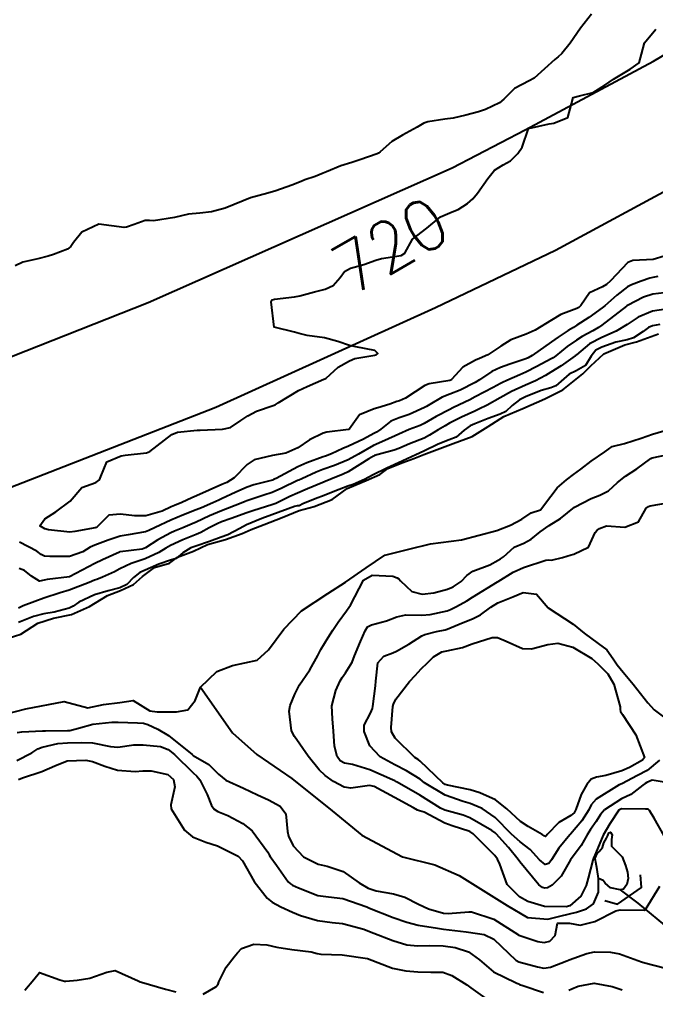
# Model space of a CAD drawing. Header units: metres. Extents: x 307586 to 320046, y 7427249 to 7434250.
# Drawn here: x 312305.5 to 312356, y 7431973.8 to 7432050.8 of the extents above; entities that cross this region are included whole.
import ezdxf
from ezdxf.enums import TextEntityAlignment as Align

# ---------------------------------------------------------------- set-up
doc = ezdxf.new("R2010")
doc.units = ezdxf.units.M
doc.header["$MEASUREMENT"] = 0
for name, color, linetype in [('Cotas', 45, 'Continuous'), ('Curvas de Nivel 1m', 11, 'Continuous'), ('Curvas de Nivel 5m', 15, 'Continuous'), ('Hidrografia', 140, 'Continuous'), ('Pontes_Viadutos_Tubos', 190, 'Continuous'), ('Vias Primárias', 230, 'Continuous')]:
    doc.layers.add(name, color=color, linetype=linetype)
doc.styles.add('Style-STANDARD', font='STANDARD.shx')

msp = doc.modelspace()

# ---------------------------------------------------------------- linework, layer by layer
at = {"layer": 'Curvas de Nivel 1m', "flags": 128}
for points, elevation in [([(312356.117, 7432030.405), (312355.746, 7432030.349), (312355.496, 7432030.292), (312354.816, 7432030.049), (312354.042, 7432029.754), (312353.736, 7432029.592), (312352.877, 7432028.921), (312351.923, 7432028.087), (312351.711, 7432027.92), (312350.648, 7432027.156), (312349.697, 7432026.543), (312349.428, 7432026.38), (312349.02, 7432026.117), (312348.217, 7432025.595), (312347.684, 7432025.222), (312346.162, 7432024.153), (312345.857, 7432023.97), (312345.669, 7432023.89), (312344.377, 7432023.458), (312343.658, 7432023.195), (312342.968, 7432022.875), (312341.979, 7432022.205), (312341.641, 7432021.998), (312340.45, 7432021.407), (312339.631, 7432021.071), (312339.029, 7432020.836), (312338.035, 7432020.246), (312337.777, 7432020.092), (312337.619, 7432020.011), (312336.408, 7432019.471), (312335.607, 7432019.199), (312334.957, 7432018.932), (312334.154, 7432018.294), (312333.815, 7432018.074), (312333.589, 7432017.955), (312332.77, 7432017.497), (312331.579, 7432016.949), (312331.137, 7432016.774), (312330.236, 7432016.343), (312329.761, 7432016.158), (312329.57, 7432016.095), (312328.292, 7432015.637), (312327.562, 7432015.307), (312325.843, 7432014.396), (312325.65, 7432014.3), (312325.551, 7432014.261), (312324.08, 7432013.88), (312323.542, 7432013.695), (312322.661, 7432013.308), (312321.528, 7432012.78), (312321.303, 7432012.675), (312320.837, 7432012.457), (312319.922, 7432012.063), (312319.517, 7432011.895), (312318.495, 7432011.498), (312317.509, 7432011.084), (312316.263, 7432010.509), (312315.763, 7432010.252), (312315.497, 7432010.142), (312314.107, 7432009.921), (312313.492, 7432009.809), (312312.533, 7432009.504), (312311.481, 7432009.101), (312311.108, 7432008.936), (312310.514, 7432008.574), (312309.469, 7432008.199), (312307.888, 7432008.187), (312307.469, 7432008.234), (312307.209, 7432008.353), (312306.859, 7432008.619), (312305.483, 7432009.342)], 719), ([(312356.633, 7432029.123), (312355.728, 7432029.015), (312354.99, 7432028.781), (312353.714, 7432028.114), (312353.681, 7432028.093), (312353.645, 7432028.061), (312351.698, 7432026.548), (312351.433, 7432026.355), (312350.983, 7432026.097), (312350.138, 7432025.656), (312349.686, 7432025.372), (312348.945, 7432024.853), (312348.026, 7432024.126), (312347.826, 7432023.973), (312347.669, 7432023.877), (312346.54, 7432023.266), (312345.653, 7432022.829), (312345.189, 7432022.625), (312344.153, 7432022.175), (312343.805, 7432022.015), (312343.64, 7432021.931), (312343.057, 7432021.609), (312341.629, 7432020.853), (312341.208, 7432020.633), (312340.365, 7432020.223), (312339.863, 7432019.984), (312339.617, 7432019.865), (312338.541, 7432019.309), (312337.6, 7432018.753), (312337.27, 7432018.583), (312336.409, 7432018.268), (312335.589, 7432017.914), (312334.476, 7432017.399), (312333.58, 7432016.996), (312332.378, 7432016.318), (312331.568, 7432015.866), (312330.475, 7432015.429), (312329.56, 7432015.107), (312329.021, 7432014.893), (312327.885, 7432014.367), (312327.657, 7432014.263), (312327.551, 7432014.216), (312326.306, 7432013.624), (312325.536, 7432013.283), (312324.883, 7432013.056), (312323.526, 7432012.612), (312323.391, 7432012.556), (312323.087, 7432012.427), (312321.517, 7432011.819), (312320.557, 7432011.415), (312319.507, 7432010.926), (312319.193, 7432010.786), (312318.45, 7432010.481), (312317.783, 7432010.203), (312317.497, 7432010.076), (312316.47, 7432009.524), (312315.478, 7432008.884), (312315.218, 7432008.781), (312313.473, 7432008.564), (312313.454, 7432008.56), (312313.413, 7432008.541), (312312.089, 7432007.931), (312311.464, 7432007.63), (312309.453, 7432006.59), (312307.677, 7432006.382), (312307.45, 7432006.322), (312307.085, 7432006.251), (312306.458, 7432006.625), (312305.898, 7432007.074), (312305.459, 7432007.244)], 718), ([(312357.662, 7432027.961), (312355.709, 7432027.662), (312354.561, 7432027.195), (312353.698, 7432026.613), (312352.818, 7432026.073), (312351.688, 7432025.573), (312350.718, 7432025.064), (312349.674, 7432024.2), (312349.625, 7432024.159), (312349.561, 7432024.111), (312348.458, 7432023.325), (312347.653, 7432022.811), (312347.22, 7432022.566), (312346.421, 7432022.148), (312345.639, 7432021.794), (312344.522, 7432021.283), (312343.629, 7432020.777), (312342.6, 7432020.195), (312341.942, 7432019.882), (312341.616, 7432019.739), (312340.567, 7432019.262), (312339.601, 7432018.768), (312339.255, 7432018.576), (312338.717, 7432018.239), (312338.021, 7432017.813), (312337.586, 7432017.599), (312336.443, 7432017.129), (312335.578, 7432016.777), (312335.214, 7432016.646), (312333.951, 7432016.296), (312333.664, 7432016.207), (312333.572, 7432016.167), (312333.217, 7432015.953), (312331.559, 7432014.91), (312331.17, 7432014.72), (312330.193, 7432014.344), (312329.742, 7432014.156), (312329.549, 7432014.072), (312328.349, 7432013.554), (312327.536, 7432013.225), (312326.948, 7432012.963), (312325.826, 7432012.395), (312325.522, 7432012.283), (312324.077, 7432011.855), (312323.515, 7432011.663), (312322.293, 7432011.221), (312321.508, 7432010.934), (312321.168, 7432010.792), (312320.547, 7432010.46), (312319.868, 7432010.094), (312319.495, 7432009.939), (312318.44, 7432009.529), (312317.482, 7432009.078), (312317.108, 7432008.866), (312316.543, 7432008.504), (312315.468, 7432008.014), (312314.346, 7432007.649), (312313.46, 7432007.215), (312313.029, 7432006.972), (312312.09, 7432006.554), (312311.632, 7432006.377), (312311.45, 7432006.312), (312311.021, 7432006.139), (312309.442, 7432005.526), (312308.724, 7432005.313), (312307.436, 7432004.901), (312306.71, 7432004.621), (312305.784, 7432004.278), (312305.425, 7432004.098)], 717), ([(312356.286, 7432026.618), (312355.697, 7432026.498), (312355.38, 7432026.36), (312354.954, 7432026.047), (312354.202, 7432025.541), (312353.686, 7432025.391), (312352.806, 7432025.195), (312351.68, 7432024.801), (312351.214, 7432024.558), (312350.829, 7432024.098), (312350.404, 7432023.36), (312349.655, 7432022.93), (312349.109, 7432022.657), (312348.455, 7432022.122), (312348.037, 7432021.728), (312347.638, 7432021.591), (312346.873, 7432021.379), (312345.63, 7432020.859), (312345.167, 7432020.625), (312344.581, 7432020.17), (312344.078, 7432019.714), (312343.613, 7432019.498), (312342.662, 7432019.139), (312341.601, 7432018.718), (312341.249, 7432018.563), (312340.769, 7432018.218), (312340.141, 7432017.671), (312339.585, 7432017.462), (312338.713, 7432017.108), (312337.576, 7432016.552), (312336.944, 7432016.259), (312335.566, 7432015.624), (312334.64, 7432015.211), (312333.557, 7432014.676), (312332.869, 7432014.31), (312331.964, 7432013.906), (312331.544, 7432013.764), (312330.497, 7432013.382), (312329.533, 7432012.996), (312329.067, 7432012.817), (312327.982, 7432012.365), (312327.678, 7432012.211), (312327.521, 7432012.208), (312327.321, 7432012.174), (312325.514, 7432011.515), (312324.708, 7432011.211), (312323.506, 7432010.698), (312322.977, 7432010.428), (312322.019, 7432009.918), (312321.492, 7432009.729), (312320.56, 7432009.381), (312319.481, 7432009.023), (312319.077, 7432008.876), (312318.449, 7432008.48), (312317.908, 7432008.046), (312317.467, 7432007.902), (312316.556, 7432007.596), (312315.459, 7432007.115), (312315.05, 7432006.931), (312314.529, 7432006.529), (312314.016, 7432005.966), (312313.445, 7432005.71), (312312.514, 7432005.477), (312311.439, 7432005.166), (312310.198, 7432004.579), (312309.753, 7432004.26), (312309.426, 7432004.102), (312308.233, 7432003.789), (312307.418, 7432003.643), (312306.605, 7432003.432), (312305.408, 7432002.962)], 716), ([(312356.628, 7431986.019), (312355.835, 7431987.43), (312355.476, 7431988.037), (312355.353, 7431988.147), (312355.244, 7431988.152), (312355.141, 7431988.144), (312353.244, 7431988.169), (312353.038, 7431988.063), (312352.317, 7431986.983), (312351.806, 7431986.081), (312351.199, 7431984.673), (312351.026, 7431984.26), (312350.962, 7431984.092), (312350.604, 7431982.663), (312350.446, 7431982.097), (312350.027, 7431981.228), (312349.147, 7431980.475), (312348.868, 7431980.39), (312347.146, 7431980.408), (312345.816, 7431980.816), (312345.153, 7431981.196), (312344.181, 7431982.17), (312343.588, 7431983.775), (312343.422, 7431984.178), (312343.196, 7431984.481), (312341.481, 7431986.197), (312341.215, 7431986.362), (312339.81, 7431986.812), (312339.221, 7431987.045), (312337.581, 7431987.895), (312337.231, 7431988.024), (312337.053, 7431988.075), (312336.751, 7431988.257), (312335.245, 7431989.084), (312333.615, 7431989.939), (312333.259, 7431990.027), (312331.766, 7431989.804), (312331.256, 7431989.89), (312330.396, 7431990.333), (312329.742, 7431990.818), (312329.272, 7431991.279), (312328.393, 7431992.359), (312327.306, 7431993.922), (312327.075, 7431994.374), (312326.881, 7431995.93), (312326.974, 7431996.375), (312327.342, 7431997.264), (312327.714, 7431998.002), (312327.947, 7431998.364), (312328.522, 7431999.202), (312329.161, 7432000.352), (312329.23, 7432000.506), (312329.388, 7432000.811), (312329.975, 7432001.766), (312330.36, 7432002.34), (312330.773, 7432002.976), (312331.426, 7432003.881), (312331.618, 7432004.139), (312331.75, 7432004.325), (312332.107, 7432004.988), (312332.791, 7432006.31), (312333.457, 7432006.723), (312335.113, 7432006.627), (312335.455, 7432006.507), (312335.597, 7432006.42), (312335.724, 7432006.276), (312336.61, 7432005.428), (312337.442, 7432005.206), (312338.368, 7432005.317), (312339.447, 7432005.598), (312339.892, 7432005.782), (312340.542, 7432006.219), (312340.987, 7432006.685), (312341.461, 7432007.028), (312342.814, 7432007.537), (312343.47, 7432007.91), (312343.642, 7432008.007), (312343.892, 7432008.176), (312344.725, 7432008.927), (312345.489, 7432009.259), (312346.086, 7432009.559), (312346.808, 7432010.14), (312347.508, 7432010.643), (312348.415, 7432011.22), (312349.523, 7432012.11), (312350.838, 7432012.793), (312351.538, 7432013.073), (312352.206, 7432013.417), (312352.926, 7432014.069), (312353.558, 7432014.58), (312354.475, 7432015.14), (312355.572, 7432015.975), (312355.689, 7432016.038), (312357.579, 7432016.41)], 716), ([(312357.265, 7431990.192), (312355.674, 7431990.441), (312355.265, 7431990.255), (312355.128, 7431990.178), (312354.939, 7431990.043), (312354.001, 7431989.307), (312353.252, 7431988.957), (312351.908, 7431988.08), (312351.595, 7431987.728), (312351.229, 7431987.171), (312350.789, 7431986.525), (312350.519, 7431986.097), (312350.039, 7431985.267), (312349.193, 7431984.131), (312348.468, 7431982.822), (312347.737, 7431982.124), (312347.383, 7431981.906), (312347.16, 7431981.882), (312346.969, 7431981.941), (312346.692, 7431982.137), (312345.19, 7431983.972), (312345.052, 7431984.161), (312344.274, 7431985.098), (312343.311, 7431986.179), (312343.214, 7431986.269), (312342.956, 7431986.442), (312341.226, 7431987.468), (312340.697, 7431987.678), (312339.231, 7431988.077), (312338.901, 7431988.233), (312337.248, 7431989.262), (312335.459, 7431990.277), (312335.332, 7431990.347), (312335.264, 7431990.382), (312335.084, 7431990.463), (312333.273, 7431991.271), (312331.901, 7431991.69), (312331.278, 7431991.802), (312330.933, 7431991.978), (312330.684, 7431992.329), (312330.48, 7431993.148), (312330.389, 7431994.334), (312330.31, 7431995.322), (312330.266, 7431996.336), (312330.58, 7431997.567), (312330.937, 7431998.326), (312331.087, 7431998.594), (312331.362, 7431998.962), (312331.881, 7431999.817), (312332.064, 7432000.32), (312332.534, 7432001.453), (312332.923, 7432002.307), (312333.106, 7432002.606), (312333.41, 7432002.778), (312334.617, 7432003.086), (312335.42, 7432003.396), (312336.134, 7432003.557), (312337.422, 7432003.538), (312338.078, 7432003.589), (312339.428, 7432003.885), (312339.679, 7432003.978), (312340.148, 7432004.223), (312340.969, 7432004.684), (312341.44, 7432004.957), (312343.405, 7432006.181), (312343.453, 7432006.214), (312344.667, 7432006.962), (312345.465, 7432007.324), (312347.239, 7432007.901), (312347.471, 7432007.925), (312347.69, 7432007.909), (312348.56, 7432008.119), (312349.255, 7432008.334), (312349.477, 7432008.392), (312350.639, 7432008.945), (312351.164, 7432010.093), (312351.308, 7432010.288), (312351.506, 7432010.423), (312352.065, 7432010.638), (312353.508, 7432010.525), (312354.608, 7432010.953), (312355.213, 7432012.043), (312355.39, 7432012.176), (312355.525, 7432012.209), (312357.058, 7432012.489)], 717), ([(312356.249, 7431992.026), (312355.275, 7431991.224), (312354.51, 7431990.808), (312353.264, 7431990.163), (312353.071, 7431990.063), (312351.251, 7431988.936), (312350.854, 7431988.487), (312350.649, 7431988.096), (312350.111, 7431987.22), (312349.214, 7431986.163), (312349.186, 7431986.137), (312349.158, 7431986.111), (312348.279, 7431985.043), (312347.69, 7431984.125), (312347.485, 7431983.831), (312347.187, 7431983.757), (312346.748, 7431984.137), (312346.007, 7431984.954), (312345.207, 7431985.562), (312344.532, 7431986.167), (312343.226, 7431987.492), (312342.205, 7431988.19), (312341.239, 7431988.602), (312340.699, 7431988.751), (312339.248, 7431989.253), (312337.632, 7431990.246), (312337.266, 7431990.521), (312336.201, 7431991.195), (312335.277, 7431991.656), (312334.097, 7431992.292), (312333.296, 7431993.158), (312332.825, 7431994.305), (312332.825, 7431994.798), (312333.328, 7431995.766), (312333.484, 7431996.146), (312333.514, 7431996.298), (312333.722, 7431997.923), (312333.754, 7431998.296), (312333.919, 7431999.75), (312334.383, 7432000.29), (312335.104, 7432000.564), (312335.387, 7432000.684), (312336.377, 7432001.25), (312337.399, 7432001.905), (312337.635, 7432002.013), (312338.572, 7432002.238), (312339.259, 7432002.378), (312339.406, 7432002.419), (312340.685, 7432002.946), (312341.418, 7432003.241), (312342.069, 7432003.554), (312342.878, 7432004.188), (312343.436, 7432004.506), (312344.622, 7432004.988), (312345.445, 7432005.337), (312346.505, 7432005.205), (312347.433, 7432004.13), (312349.414, 7432002.834), (312350.296, 7432002.101), (312351.395, 7432001.3), (312352.094, 7432000.783), (312352.58, 7432000.072), (312352.9, 7431999.589), (312353.373, 7431999.028), (312354.186, 7431998.052), (312355.341, 7431996.59), (312355.841, 7431996.032), (312356.689, 7431995.382)], 718), ([(312305.307, 7431994.227), (312305.669, 7431994.273), (312307.309, 7431994.371), (312307.545, 7431994.372), (312309.31, 7431994.386), (312309.498, 7431994.4), (312310.161, 7431994.577), (312311.316, 7431994.888), (312312.812, 7431995.051), (312313.318, 7431995.054), (312314.841, 7431995.002), (312315.317, 7431994.965), (312315.665, 7431994.863), (312316.464, 7431994.503), (312317.306, 7431993.996), (312319.18, 7431992.471), (312319.282, 7431992.4), (312320.507, 7431991.683), (312321.268, 7431990.926), (312321.867, 7431990.434), (312323.254, 7431989.803), (312324.368, 7431989.287), (312325.24, 7431988.886), (312326.173, 7431988.386), (312326.612, 7431987.764), (312326.763, 7431986.377), (312326.837, 7431986.003), (312327.202, 7431985.229), (312328.023, 7431984.362), (312329.184, 7431983.769), (312329.906, 7431983.615), (312331.176, 7431983.188), (312332.443, 7431982.307), (312333.159, 7431981.881), (312333.777, 7431981.673), (312335.154, 7431981.427), (312336.058, 7431981.173), (312337.146, 7431980.601), (312337.926, 7431980.242), (312339.138, 7431979.893), (312339.502, 7431979.86), (312341.14, 7431979.996), (312341.349, 7431979.989), (312343.131, 7431979.416), (312345.09, 7431978.16), (312345.113, 7431978.146), (312346.612, 7431977.634), (312347.114, 7431977.564), (312347.561, 7431977.681), (312347.989, 7431978.121), (312348.158, 7431979.094), (312349.133, 7431979.109), (312349.974, 7431978.944), (312351.134, 7431979.234), (312352.804, 7431980.065), (312353.144, 7431980.161), (312355.054, 7431980.131), (312355.144, 7431980.183), (312356.291, 7431982.023)], 716), ([(312305.276, 7431991.998), (312306.474, 7431992.622), (312306.958, 7431992.945), (312307.29, 7431993.072), (312308.529, 7431993.363), (312309.295, 7431993.42), (312310.436, 7431993.433), (312311.296, 7431993.411), (312312.723, 7431993.114), (312313.291, 7431993.062), (312314.576, 7431993.245), (312315.294, 7431993.261), (312316.679, 7431993.112), (312317.289, 7431992.87), (312317.78, 7431992.485), (312319.269, 7431991.029), (312319.559, 7431990.759), (312319.794, 7431990.462), (312320.389, 7431989.309), (312320.729, 7431988.448), (312320.929, 7431988.144), (312321.228, 7431987.968), (312322.013, 7431987.644), (312323.219, 7431987.016), (312323.952, 7431986.413), (312325.196, 7431984.742), (312325.311, 7431984.515), (312325.38, 7431984.397), (312325.877, 7431983.695), (312326.817, 7431982.375), (312326.996, 7431982.207), (312327.16, 7431982.115), (312327.619, 7431981.905), (312329.152, 7431981.294), (312329.993, 7431981.179), (312331.15, 7431981.061), (312333.053, 7431980.392), (312333.143, 7431980.349), (312333.27, 7431980.299), (312335.132, 7431979.559), (312336.216, 7431979.174), (312337.123, 7431978.936), (312338.663, 7431978.692), (312339.119, 7431978.626), (312340.921, 7431978.398), (312341.116, 7431978.373), (312342.359, 7431978.188), (312343.11, 7431977.839), (312344.855, 7431976.162), (312345.092, 7431976.028), (312346.572, 7431975.622), (312347.087, 7431975.537), (312347.614, 7431975.598), (312348.899, 7431976.112), (312349.033, 7431976.171), (312349.094, 7431976.198), (312350.491, 7431976.7), (312351.104, 7431976.813), (312352.378, 7431976.793), (312353.102, 7431976.671), (312354.828, 7431976.043), (312355.092, 7431975.943), (312356.625, 7431975.554)], 717), ([(312305.41, 7431990.488), (312305.738, 7431990.633), (312307.268, 7431991.129), (312308.293, 7431991.579), (312309.277, 7431991.98), (312310.744, 7431992.034), (312311.277, 7431991.927), (312312.253, 7431991.57), (312313.27, 7431991.235), (312314.658, 7431991.137), (312315.27, 7431991.185), (312315.941, 7431991.181), (312317.267, 7431990.893), (312317.708, 7431990.486), (312317.823, 7431989.916), (312317.497, 7431988.487), (312317.536, 7431988.18), (312318.574, 7431986.476), (312319.208, 7431985.95), (312320.285, 7431985.535), (312321.201, 7431985.235), (312322.843, 7431984.423), (312323.187, 7431984.048), (312324.119, 7431982.41), (312325.15, 7431981.087), (312325.525, 7431980.773), (312326.225, 7431980.384), (312327.137, 7431979.965), (312327.793, 7431979.704), (312329.127, 7431979.307), (312330.302, 7431979.156), (312331.124, 7431979.07), (312332.803, 7431978.618), (312333.116, 7431978.497), (312333.608, 7431978.295), (312335.107, 7431977.722), (312336.227, 7431977.386), (312337.103, 7431977.305), (312338.009, 7431977.336), (312339.104, 7431977.306), (312340.056, 7431977.169), (312341.099, 7431976.819), (312341.987, 7431976.191), (312343.083, 7431975.231), (312344.885, 7431974.351), (312345.074, 7431974.274), (312345.155, 7431974.24), (312345.423, 7431974.155), (312347.065, 7431973.593)], 718), ([(312320.055, 7431973.458), (312321.067, 7431974.042), (312321.24, 7431974.269), (312321.318, 7431974.438), (312321.899, 7431975.618), (312322.522, 7431976.426), (312322.777, 7431976.743), (312323.1, 7431977.085), (312324.083, 7431977.43), (312325.103, 7431977.37), (312325.907, 7431977.194), (312327.099, 7431977.018), (312328.617, 7431976.835), (312329.096, 7431976.686), (312329.387, 7431976.637), (312331.096, 7431976.586), (312333.093, 7431976.3), (312335.085, 7431975.518), (312336.139, 7431975.319), (312337.083, 7431975.248), (312338.114, 7431975.208), (312339.083, 7431975.216), (312339.796, 7431974.935), (312340.973, 7431974.202), (312341.072, 7431974.137), (312341.303, 7431973.964), (312343.051, 7431972.712)], 719), ([(312305.91, 7431973.777), (312306.636, 7431974.617), (312307.079, 7431975.193), (312308.695, 7431974.594), (312309.071, 7431974.493), (312309.177, 7431974.483), (312310.081, 7431974.575), (312311.075, 7431974.744), (312312.411, 7431975.215), (312313.081, 7431975.338), (312314.916, 7431974.522), (312315.072, 7431974.455), (312315.161, 7431974.429), (312317.064, 7431973.872), (312317.899, 7431973.643)], 719), ([(312349.068, 7431973.791), (312349.298, 7431973.878), (312349.808, 7431974.099), (312351.075, 7431974.33), (312352.497, 7431974.066), (312353.07, 7431973.883), (312353.309, 7431973.818)], 718)]:
    msp.add_lwpolyline(points, dxfattribs=dict(at, elevation=elevation))
at = {"layer": 'Curvas de Nivel 1m', "elevation": 719, "flags": 128}
msp.add_lwpolyline([(312348.205, 7432001.311), (312349.392, 7432000.992), (312350.885, 7432000.095), (312351.379, 7431999.69), (312352.165, 7431998.872), (312352.639, 7431998.071), (312353.136, 7431996.263), (312353.15, 7431996.063), (312353.17, 7431995.901), (312353.329, 7431995.662), (312354.397, 7431994.049), (312355.071, 7431992.257), (312354.924, 7431992.044), (312353.873, 7431991.458), (312353.274, 7431991.194), (312351.995, 7431990.804), (312351.269, 7431990.688), (312350.846, 7431990.515), (312350.493, 7431990.098), (312350.052, 7431989.305), (312349.615, 7431988.106), (312349.486, 7431987.861), (312349.236, 7431987.645), (312348.265, 7431987.077), (312347.353, 7431986.129), (312347.292, 7431986.049), (312347.211, 7431985.986), (312347.109, 7431986.029), (312346.954, 7431986.134), (312345.839, 7431986.77), (312345.223, 7431987.178), (312344.153, 7431988.171), (312343.244, 7431988.887), (312342.003, 7431989.447), (312341.255, 7431989.668), (312339.433, 7431990.054), (312339.261, 7431990.11), (312339.086, 7431990.232), (312337.28, 7431991.966), (312337.116, 7431992.087), (312336.858, 7431992.256), (312335.305, 7431993.784), (312335.004, 7431994.283), (312334.973, 7431994.627), (312335.114, 7431996.282), (312335.149, 7431996.467), (312335.339, 7431996.881), (312336.443, 7431998.264), (312336.869, 7431998.748), (312337.368, 7431999.277), (312337.86, 7431999.761), (312338.33, 7432000.241), (312339, 7432000.621), (312339.388, 7432000.72), (312340.627, 7432000.981), (312341.393, 7432001.255), (312342.977, 7432001.765), (312343.399, 7432001.76), (312344.101, 7432001.468), (312345.39, 7432000.886), (312346.115, 7432000.873), (312347.394, 7432001.219)], close=True, dxfattribs=at)
at = {"layer": 'Curvas de Nivel 5m', "elevation": 720, "flags": 128}
for points in [[(312350.869, 7432051.226), (312349.983, 7432050.11), (312349.164, 7432048.919), (312348.509, 7432048.124), (312348.218, 7432047.859), (312347.948, 7432047.633), (312346.313, 7432046.154), (312345.931, 7432045.933), (312344.758, 7432045.338), (312343.916, 7432044.476), (312343.566, 7432044.185), (312342.451, 7432043.655), (312341.902, 7432043.475), (312340.908, 7432043.21), (312339.894, 7432042.987), (312339.238, 7432042.891), (312337.889, 7432042.689), (312337.565, 7432042.578), (312337.04, 7432042.263), (312335.876, 7432041.62), (312335.035, 7432041.124), (312334.102, 7432040.298), (312333.963, 7432040.197), (312333.861, 7432040.158), (312332.492, 7432039.681), (312331.85, 7432039.463), (312330.995, 7432039.19), (312329.839, 7432038.73), (312329.579, 7432038.61), (312328.96, 7432038.359), (312328.123, 7432038.074), (312327.829, 7432037.96), (312327.097, 7432037.652), (312325.821, 7432037.217), (312325.189, 7432037.037), (312323.815, 7432036.646), (312323.223, 7432036.429), (312321.807, 7432035.851), (312320.729, 7432035.535), (312319.803, 7432035.449), (312318.911, 7432035.37), (312317.799, 7432035.093), (312316.124, 7432034.843), (312315.796, 7432034.858), (312315.472, 7432034.848), (312314.6, 7432034.532), (312313.99, 7432034.338), (312313.79, 7432034.315), (312311.793, 7432034.57), (312310.443, 7432033.924), (312309.771, 7432033.103), (312309.572, 7432032.786), (312309.291, 7432032.595), (312308.191, 7432032.173), (312307.757, 7432032.028), (312306.948, 7432031.815), (312305.752, 7432031.554), (312305.138, 7432031.257)], [(312356.629, 7432032.027), (312355.76, 7432031.761), (312354.134, 7432031.682), (312353.758, 7432031.527), (312352.371, 7432030.081), (312352.046, 7432029.778), (312351.736, 7432029.607), (312350.714, 7432029.114), (312350.013, 7432028.107), (312349.868, 7432027.951), (312349.711, 7432027.872), (312348.439, 7432027.389), (312347.701, 7432026.959), (312346.412, 7432026.149), (312345.69, 7432025.846), (312344.47, 7432025.387), (312343.68, 7432024.881), (312342.652, 7432024.195), (312341.976, 7432023.897), (312341.666, 7432023.772), (312340.668, 7432023.21), (312339.754, 7432022.229), (312339.689, 7432022.183), (312339.642, 7432022.167), (312337.978, 7432021.908), (312337.638, 7432021.774), (312336.125, 7432020.77), (312335.626, 7432020.548), (312335.416, 7432020.491), (312334.859, 7432020.288), (312333.92, 7432019.995), (312333.617, 7432019.914), (312332.477, 7432019.45), (312331.677, 7432018.329), (312331.592, 7432018.287), (312329.885, 7432018.052), (312329.589, 7432017.985), (312328.488, 7432017.457), (312327.577, 7432016.809), (312326.615, 7432016.384), (312325.571, 7432016.2), (312324.119, 7432015.863), (312323.564, 7432015.493), (312322.524, 7432014.435), (312321.929, 7432014.063), (312321.545, 7432013.899), (312320.539, 7432013.459), (312319.531, 7432013.007), (312319.155, 7432012.848), (312318.377, 7432012.481), (312317.777, 7432012.231), (312317.519, 7432012.124), (312316.804, 7432011.789), (312315.512, 7432011.423), (312314.613, 7432011.427), (312313.513, 7432011.563), (312312.577, 7432011.484), (312311.663, 7432010.558), (312311.563, 7432010.498), (312311.502, 7432010.483), (312309.894, 7432010.187), (312309.496, 7432010.128), (312307.797, 7432010.308), (312307.5, 7432010.383), (312307.103, 7432010.616), (312307.509, 7432011.18), (312308.384, 7432011.731), (312309.523, 7432012.59), (312310.442, 7432013.674), (312311.546, 7432014.071), (312311.839, 7432014.267), (312311.958, 7432014.556), (312312.42, 7432015.695), (312313.569, 7432016.196), (312313.875, 7432016.232), (312315.572, 7432016.426), (312315.843, 7432016.516), (312317.587, 7432017.873), (312318.016, 7432018.059), (312319.591, 7432018.229), (312319.824, 7432018.234), (312321.591, 7432018.308), (312322.241, 7432018.44), (312323.053, 7432018.977), (312323.607, 7432019.356), (312324.293, 7432019.733), (312325.62, 7432020.173), (312325.78, 7432020.238), (312326.025, 7432020.394), (312327.633, 7432021.361), (312328.316, 7432021.683), (312329.642, 7432022.256), (312329.709, 7432022.282), (312329.829, 7432022.348), (312330.767, 7432023.228), (312331.664, 7432023.734), (312332.093, 7432023.897), (312333.671, 7432024.164), (312333.783, 7432024.187), (312333.915, 7432024.298), (312333.675, 7432024.55), (312332.184, 7432024.829), (312331.679, 7432024.938), (312330.753, 7432025.269), (312329.685, 7432025.55), (312328.314, 7432025.737), (312327.688, 7432025.881), (312327.302, 7432025.989), (312325.693, 7432026.4), (312325.45, 7432028.403), (312325.548, 7432028.569), (312325.716, 7432028.612), (312327.297, 7432028.799), (312327.721, 7432028.893), (312328.884, 7432029.2), (312329.729, 7432029.411), (312330.369, 7432029.708), (312330.926, 7432030.338), (312331.281, 7432030.801), (312331.75, 7432031.078), (312332.798, 7432031.359), (312333.757, 7432031.7), (312334.221, 7432031.832), (312335.761, 7432032.092), (312336.068, 7432032.275), (312336.659, 7432033.387), (312337.793, 7432034.25), (312338.88, 7432035.161), (312339.806, 7432035.542), (312340.297, 7432035.736), (312341.021, 7432036.218), (312341.442, 7432036.589), (312341.821, 7432037.025), (312342.647, 7432038.198), (312343.182, 7432038.851), (312343.849, 7432039.274), (312344.438, 7432039.59), (312345.03, 7432040.168), (312345.356, 7432040.677), (312345.883, 7432042.16), (312347.502, 7432042.523), (312347.89, 7432042.582), (312348.982, 7432043.034), (312349.289, 7432044.116), (312349.421, 7432044.612), (312349.919, 7432044.748), (312350.994, 7432045.027), (312351.928, 7432045.59), (312352.601, 7432046.08), (312353.941, 7432046.88), (312354.639, 7432047.36), (312354.846, 7432048.051), (312355.07, 7432048.945), (312355.983, 7432050.04)]]:
    msp.add_lwpolyline(points, dxfattribs=at)
at = {"layer": 'Hidrografia', "elevation": 716.376}
msp.add_lwpolyline([(312304.086, 7432001.549), (312305.59, 7432002.024), (312306.935, 7432002.894), (312308.202, 7432003.29), (312309.626, 7432003.606), (312311.051, 7432004.239), (312312.475, 7432005.109), (312313.504, 7432005.504), (312314.533, 7432005.979), (312315.245, 7432006.612), (312316.195, 7432007.324), (312317.392, 7432007.656), (312318.025, 7432008.131), (312319.291, 7432008.606), (312320.399, 7432009.159), (312321.823, 7432009.555), (312323.169, 7432010.029), (312323.881, 7432010.346), (312324.91, 7432010.741), (312326.334, 7432011.295), (312327.68, 7432011.849), (312328.867, 7432012.165), (312330.291, 7432012.719), (312331.479, 7432013.589), (312332.982, 7432014.222), (312334.09, 7432014.696), (312334.723, 7432015.171), (312335.91, 7432015.646), (312336.781, 7432015.962), (312337.572, 7432016.278), (312339.888, 7432017.159), (312341.392, 7432017.713), (312342.658, 7432018.504), (312343.924, 7432019.295), (312345.428, 7432019.928), (312347.169, 7432020.719), (312348.593, 7432021.431), (312350.176, 7432022.696), (312350.809, 7432023.329), (312351.838, 7432024.278), (312353.5, 7432024.99), (312354.45, 7432025.227), (312356.191, 7432025.86)], dxfattribs=at)
at = {"layer": 'Hidrografia'}
for points in [[(312304.348, 7431995.697), (312305.986, 7431996.106), (312309.032, 7431996.686), (312310.916, 7431996.195), (312312.144, 7431996.441), (312313.454, 7431996.605), (312314.519, 7431996.768), (312315.829, 7431995.95), (312316.402, 7431995.868), (312317.958, 7431995.868), (312318.859, 7431996.032), (312319.432, 7431996.768), (312319.842, 7431997.832), (312321.152, 7431999.06), (312322.38, 7431999.551), (312324.346, 7431999.96), (312325.246, 7432000.779), (312326.475, 7432002.416), (312327.867, 7432003.889), (312329.956, 7432005.247), (312331.355, 7432006.151), (312333, 7432007.303), (312334.481, 7432008.289), (312336.373, 7432008.783), (312338.1, 7432009.194), (312340.568, 7432009.522), (312343.365, 7432010.263), (312344.434, 7432010.674), (312345.339, 7432011.167), (312346.08, 7432011.66), (312346.82, 7432011.907), (312347.643, 7432012.976), (312348.136, 7432013.634), (312348.877, 7432014.291), (312349.453, 7432014.702), (312350.028, 7432015.114), (312350.851, 7432015.771), (312351.92, 7432016.511), (312352.496, 7432016.923), (312353.483, 7432017.169), (312354.8, 7432017.58), (312355.704, 7432017.909), (312356.609, 7432018.156)], [(312319.842, 7431997.832), (312322.392, 7431994.202), (312324.318, 7431992.492), (312327.099, 7431990.567), (312330.308, 7431988.001), (312332.661, 7431986.077), (312335.87, 7431984.366), (312338.437, 7431983.725), (312340.362, 7431982.87), (312344.183, 7431980.497), (312345.792, 7431979.559), (312347.4, 7431979.425), (312348.472, 7431979.693), (312349.678, 7431979.961), (312350.483, 7431980.229), (312351.019, 7431980.631), (312351.421, 7431981.569), (312351.421, 7431981.836), (312351.421, 7431982.64)], [(312353.151, 7431981.737), (312354.532, 7431980.693), (312359.664, 7431976.459), (312362.686, 7431973.653), (312366.356, 7431971.28), (312367.004, 7431970.201), (312370.458, 7431967.612), (312371.969, 7431966.317), (312373.265, 7431964.375), (312374.992, 7431962.217), (312375.855, 7431960.059), (312376.287, 7431958.549), (312376.503, 7431957.038), (312376.935, 7431956.607), (312377.582, 7431955.312), (312378.014, 7431954.665)]]:
    msp.add_lwpolyline(points, dxfattribs=at)
msp.add_lwpolyline([(312351.421, 7431982.64), (312351.31, 7431983.367), (312351.204, 7431983.945), (312351.152, 7431984.26), (312351.31, 7431984.628), (312351.467, 7431984.786), (312351.73, 7431985.102), (312351.835, 7431985.47), (312352.046, 7431985.838), (312352.151, 7431986.048), (312352.256, 7431986.258), (312352.362, 7431986.311), (312352.519, 7431986.101), (312352.467, 7431985.733), (312352.467, 7431985.207), (312352.782, 7431984.891), (312353.308, 7431984.366), (312353.571, 7431983.682), (312353.729, 7431983.156), (312353.782, 7431982.631), (312353.677, 7431982.157), (312353.414, 7431981.789), (312353.151, 7431981.737), (312352.362, 7431981.894), (312351.941, 7431982.263), (312351.783, 7431982.473)], close=True, dxfattribs=at)
at = {"layer": 'Pontes_Viadutos_Tubos'}
msp.add_lwpolyline([(312351.918, 7431980.899), (312352.936, 7431980.608), (312354.828, 7431981.917), (312354.755, 7431982.935)], dxfattribs=at)
at = {"layer": 'Vias Primárias'}
for points in [[(312453.87, 7432122.391), (312439.935, 7432104.835), (312433.241, 7432098.144), (312417.698, 7432083.136), (312402.559, 7432069.066), (312390.097, 7432059.152), (312381.649, 7432052.72), (312367.716, 7432043.478), (312358.201, 7432037.98), (312348.019, 7432032.487), (312338.503, 7432027.931), (312321.08, 7432020.029), (312294.285, 7432009.577), (312282.212, 7432005.547), (312272.572, 7432002.737), (312247.509, 7431996.97)], [(312453.87, 7432122.391), (312439.935, 7432104.835), (312433.241, 7432098.144), (312417.698, 7432083.136), (312402.559, 7432069.066), (312390.097, 7432059.152), (312381.649, 7432052.72), (312367.716, 7432043.478), (312358.201, 7432037.98), (312348.019, 7432032.487), (312338.503, 7432027.931), (312321.08, 7432020.029), (312294.285, 7432009.577), (312282.212, 7432005.547), (312272.572, 7432002.737), (312247.509, 7431996.97)], [(312286.439, 7432016.782), (312315.7, 7432028.34), (312339.822, 7432039.039), (312345.611, 7432042.047), (312355.79, 7432047.498), (312365.256, 7432053.147), (312378.344, 7432061.686), (312389.796, 7432070.225), (312401.264, 7432079.89)], [(312286.439, 7432016.782), (312315.7, 7432028.34), (312339.822, 7432039.039), (312345.611, 7432042.047), (312355.79, 7432047.498), (312365.256, 7432053.147), (312378.344, 7432061.686), (312389.796, 7432070.225), (312401.264, 7432079.89)]]:
    msp.add_lwpolyline(points, dxfattribs=at)

# ---------------------------------------------------------------- texts
at = {"layer": 'Cotas', "style": 'Style-STANDARD'}
msp.add_text('720', height=4, rotation=30.03138, dxfattribs=at).set_placement((312334.901, 7432032.885, 720), align=Align.MIDDLE_CENTER)

doc.saveas('drawing.dxf')
